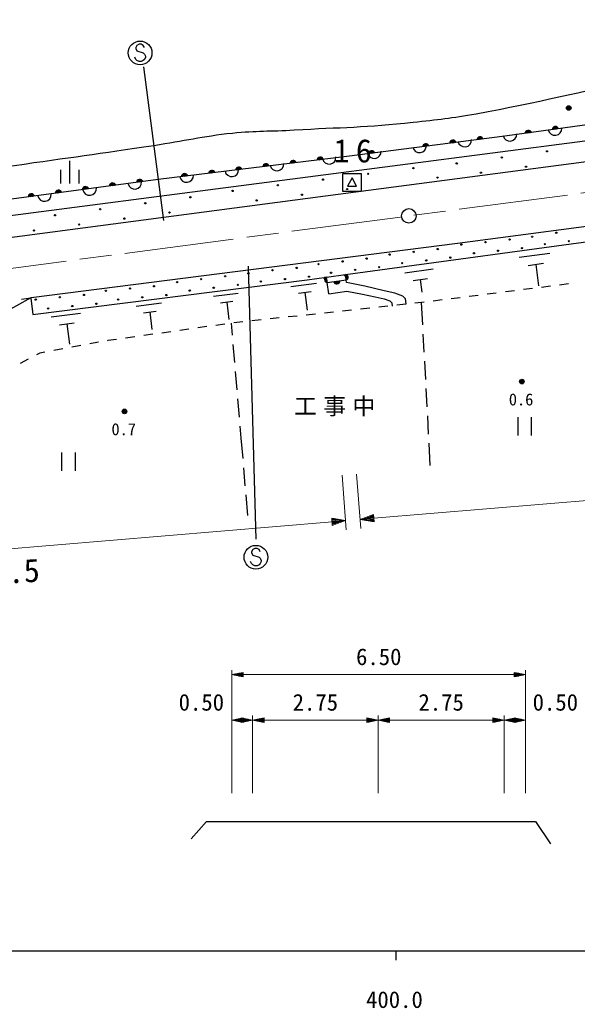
# Model space of a CAD drawing. Units: millimetres, scale not verified. Extents: x 40000 to 680000, y 20000 to 380000.
# Drawn here: x 426705 to 487914, y 198715 to 307213 of the extents above; entities that cross this region are included whole.
import ezdxf
from ezdxf.enums import TextEntityAlignment as Align

# ---------------------------------------------------------------- set-up
doc = ezdxf.new("R2010")
doc.units = ezdxf.units.MM
doc.header["$LTSCALE"] = 1000
doc.linetypes.add('CHAIN', pattern=[18.5, 12, -1.5, 3.5, -1.5])
for name, color, linetype, lineweight in [('M-BGD', 7, 'Continuous', 25), ('M-BMK', 2, 'CHAIN', 13), ('M-BMK-SRVR', 3, 'Continuous', 25), ('M-STR-HTXT', 7, 'Continuous', 13), ('M-STR-STRC', 7, 'Continuous', 25), ('M-TTL-BAND', 7, 'Continuous', 25)]:
    doc.layers.add(name, color=color, linetype=linetype, lineweight=lineweight)
doc.styles.add('ＭＳ ゴシック', font='')
doc.styles.get('ＭＳ ゴシック').set_extended_font_data('MS Gothic')

msp = doc.modelspace()

# ---------------------------------------------------------------- linework, layer by layer
at = {"layer": 'M-BGD'}
for p, q in [((432176, 291728), (432176, 289228)), ((431176, 290728), (431176, 289228)), ((433176, 290728), (433176, 289228)), ((481546, 281148), (484902, 281598)), ((482520, 280254), (484198, 280479)), ((483359, 280366), (483675, 278017)), ((460396, 278973), (460149, 278940)), ((460396, 278973), (462477, 279254)), ((460472, 278378), (460396, 278973)), ((462553, 278659), (462477, 279254)), ((468985, 279437), (472113, 279858)), ((456485, 277940), (459281, 278316)), ((460472, 278378), (462553, 278659)), ((460630, 277138), (460472, 278378)), ((462588, 278385), (462553, 278659)), ((469893, 278604), (471457, 278814)), ((470675, 278709), (470863, 277316)), ((484980, 277969), (483988, 277843)), ((486964, 278221), (485972, 278095)), ((447975, 276865), (450682, 277208)), ((457297, 277195), (458695, 277383)), ((457996, 277289), (458259, 275332)), ((460630, 277138), (462612, 277406)), ((475060, 276708), (474068, 276582)), ((477044, 276960), (476052, 276834)), ((479028, 277213), (478036, 277086)), ((481012, 277465), (480020, 277339)), ((482996, 277717), (482004, 277591)), ((427931, 276644), (426897, 276504)), ((427931, 276644), (428158, 274858)), ((439502, 275791), (442250, 276140)), ((448755, 276139), (450108, 276310)), ((449431, 276224), (449672, 274329)), ((467116, 275769), (466121, 275662)), ((467617, 275790), (467577, 276094)), ((469104, 275984), (468110, 275877)), ((469030, 276609), (469104, 275984)), ((470831, 276171), (470098, 276092)), ((471092, 276204), (470831, 276171)), ((470961, 273719), (470831, 276171)), ((473076, 276456), (472084, 276330)), ((430147, 274606), (433360, 275013)), ((440293, 275054), (441668, 275228)), ((440980, 275141), (441224, 273217)), ((457174, 274695), (456179, 274588)), ((459162, 274910), (458168, 274802)), ((461150, 275125), (460156, 275017)), ((463139, 275340), (462145, 275232)), ((465127, 275554), (464133, 275447)), ((431072, 273744), (432679, 273948)), ((431876, 273846), (432161, 271597)), ((447242, 273532), (446252, 273392)), ((449223, 273813), (448233, 273672)), ((449914, 273910), (450027, 272578)), ((451208, 274050), (450214, 273943)), ((453197, 274265), (452202, 274158)), ((455185, 274480), (454191, 274373)), ((439322, 272409), (438332, 272269)), ((441302, 272690), (440312, 272550)), ((443282, 272971), (442292, 272830)), ((445262, 273251), (444272, 273111)), ((471121, 270723), (471015, 272720)), ((433400, 271449), (432417, 271269)), ((435368, 271808), (434384, 271628)), ((436369, 271991), (436351, 271988)), ((437341, 272129), (436369, 271991)), ((450112, 271581), (450282, 269589)), ((428907, 270628), (428526, 270424)), ((429465, 270730), (428907, 270628)), ((431433, 271089), (430449, 270909)), ((427643, 269953), (426761, 269483)), ((471280, 267727), (471174, 269725)), ((450367, 268592), (450537, 266599)), ((471439, 264732), (471333, 266729)), ((450622, 265603), (450792, 263610)), ((471598, 261736), (471492, 263733)), ((450876, 262614), (450990, 261281)), ((481374, 263582), (481374, 261582)), ((482874, 263582), (482874, 261582)), ((450990, 261281), (451180, 259040)), ((471782, 258285), (471652, 260737)), ((431287, 259707), (431287, 257707)), ((432787, 259707), (432787, 257707)), ((451264, 258044), (451433, 256051)), ((451518, 255055), (451708, 252814))]:
    msp.add_line(p, q, dxfattribs=at)
for points in [[(567920, 306308), (555411, 304560), (535175, 301959), (528789, 301080), (508867, 298416), (479976, 294424), (462601, 292191), (441890, 289670), (417026, 286334), (404666, 284665), (400217, 284167)], [(568099, 304505), (555661, 302745), (509031, 296532), (458335, 289954), (417184, 284578), (400411, 282278)], [(400477, 279987), (422202, 282862), (465005, 288495), (503943, 293617), (537041, 297797), (555985, 300470), (568469, 302263)], [(395575, 267111), (407846, 268905), (413945, 270161), (418466, 271453), (427974, 276727), (474760, 282683), (569430, 295186)], [(462477, 279254), (493187, 283406), (530735, 288283), (564913, 292718), (569601, 293298)], [(428158, 274858), (458256, 278684), (460396, 278973)], [(469030, 276609), (468756, 276890), (467879, 277191), (466703, 277472), (464607, 277985), (462588, 278385)], [(462612, 277406), (464354, 277109), (465730, 276808), (466717, 276588), (467323, 276349), (467577, 276094)], [(445508, 217312), (447195, 219229), (483327, 219229), (484996, 216761)]]:
    msp.add_lwpolyline(points, dxfattribs=at)
for centre, radius in [((486981, 297528), 250), ((486981, 297528), 204), ((486981, 297528), 159), ((486981, 297528), 114), ((486981, 297528), 68.2), ((486981, 297528), 22.7), ((479640, 292109), 70), ((484596, 292770), 70), ((469921, 290922), 70), ((474684, 291448), 70), ((482298, 291089), 70), ((459999, 289675), 70), ((464960, 290298), 70), ((472571, 289883), 70), ((477342, 290429), 70), ((455038, 289051), 70), ((462649, 288635), 70), ((445444, 287728), 70), ((450077, 288427), 70), ((457688, 288011), 70), ((435530, 286416), 70), ((440487, 287072), 70), ((452727, 287388), 70), ((430574, 285760), 70), ((438188, 285394), 70), ((443144, 286050), 70), ((433231, 284738), 70), ((428274, 284081), 70), ((482967, 283405), 70), ((485609, 283838), 70), ((472600, 282046), 70), ((475200, 282540), 70), ((477846, 282817), 70), ((480489, 283093), 70), ((481857, 282139), 70), ((484352, 282585), 70), ((486993, 282908), 70), ((464791, 280999), 70), ((467316, 281439), 70), ((469960, 281743), 70), ((473978, 281106), 70), ((476568, 281586), 70), ((479214, 281862), 70), ((457099, 279979), 70), ((459508, 280390), 70), ((462151, 280695), 70), ((466169, 280058), 70), ((468694, 280499), 70), ((471338, 280802), 70), ((449263, 279054), 70), ((451807, 279371), 70), ((454455, 279715), 70), ((458463, 279018), 70), ((460162, 278840), 50), ((460886, 279450), 70), ((462392, 279142), 50), ((463529, 279755), 70), ((438800, 277716), 70), ((441446, 277964), 70), ((443983, 278421), 70), ((446625, 278738), 70), ((448007, 277804), 70), ((450646, 278120), 70), ((453171, 278490), 70), ((455818, 278754), 70), ((431109, 276756), 70), ((433755, 277009), 70), ((436150, 277468), 70), ((440157, 276747), 70), ((442803, 276995), 70), ((445365, 277487), 70), ((428460, 276502), 70), ((429820, 275536), 70), ((432469, 275789), 70), ((435114, 276043), 70), ((437508, 276499), 70), ((481837, 267498), 250), ((481837, 267498), 204), ((481837, 267498), 159), ((481837, 267498), 114), ((481837, 267498), 68.2), ((481837, 267498), 22.7), ((438208, 264226), 250), ((438208, 264226), 204), ((438208, 264226), 159), ((438208, 264226), 114), ((438208, 264226), 68.2), ((438208, 264226), 22.7)]:
    msp.add_circle(centre, radius, dxfattribs=at)
for centre, radius, start, end in [((485475, 295279), 752, 191.22218, 3.32245), ((485514, 295135), 354, 16.66336, 179.06854), ((485514, 295135), 283, 18.8874, 176.8445), ((485514, 295135), 212, 22.63373, 173.09818), ((485514, 295135), 142, 30.34546, 165.38645), ((485514, 295135), 100, 40.66312, 155.06879), ((475555, 294013), 752, 191.22218, 3.32245), ((477246, 294019), 354, 16.12257, 178.52775), ((477246, 294019), 283, 18.34661, 176.30371), ((477246, 294019), 212, 22.09294, 172.55738), ((477246, 294019), 142, 29.80467, 164.84565), ((477246, 294019), 100, 40.12233, 154.52799), ((480515, 294646), 752, 191.22218, 3.32245), ((482542, 294724), 354, 16.66336, 179.06854), ((482542, 294724), 283, 18.8874, 176.8445), ((482542, 294724), 212, 22.63373, 173.09818), ((482542, 294724), 142, 30.34546, 165.38645), ((482542, 294724), 100, 40.66312, 155.06879), ((470595, 293380), 752, 191.22218, 3.32245), ((471295, 293254), 354, 16.12257, 178.52775), ((471295, 293254), 283, 18.34661, 176.30371), ((471295, 293254), 212, 22.09294, 172.55738), ((471295, 293254), 142, 29.80467, 164.84565), ((471295, 293254), 100, 40.12233, 154.52799), ((474271, 293636), 354, 16.12257, 178.52775), ((474271, 293636), 283, 18.34661, 176.30371), ((474271, 293636), 212, 22.09294, 172.55738), ((474271, 293636), 142, 29.80467, 164.84565), ((474271, 293636), 100, 40.12233, 154.52799), ((459697, 291783), 354, 15.73606, 178.14123), ((459697, 291783), 283, 17.96009, 175.91719), ((459697, 291783), 212, 21.70642, 172.17087), ((459697, 291783), 142, 29.41815, 164.45914), ((459697, 291783), 100, 39.73581, 154.14148), ((460676, 292114), 752, 191.22218, 3.32245), ((465636, 292747), 752, 191.22218, 3.32245), ((465344, 292489), 354, 16.12257, 178.52775), ((465344, 292489), 283, 18.34661, 176.30371), ((465344, 292489), 212, 22.09294, 172.55738), ((465344, 292489), 142, 29.80467, 164.84565), ((465344, 292489), 100, 40.12233, 154.52799), ((449979, 290752), 752, 191.20293, 3.30319), ((450763, 290696), 354, 15.73606, 178.14123), ((450763, 290696), 283, 17.96009, 175.91719), ((450763, 290696), 212, 21.70642, 172.17087), ((450763, 290696), 142, 29.41815, 164.45914), ((450763, 290696), 100, 39.73581, 154.14148), ((453741, 291058), 354, 15.73606, 178.14123), ((453741, 291058), 283, 17.96009, 175.91719), ((453741, 291058), 212, 21.70642, 172.17087), ((453741, 291058), 142, 29.41815, 164.45914), ((453741, 291058), 100, 39.73581, 154.14148), ((454939, 291383), 752, 191.20293, 3.30319), ((456719, 291420), 354, 15.73606, 178.14123), ((456719, 291420), 283, 17.96009, 175.91719), ((456719, 291420), 212, 21.70642, 172.17087), ((456719, 291420), 142, 29.41815, 164.45914), ((456719, 291420), 100, 39.73581, 154.14148), ((439872, 289345), 354, 16.44079, 178.84597), ((445019, 290121), 752, 191.20293, 3.30319), ((444807, 289971), 354, 15.73606, 178.14123), ((444807, 289971), 283, 17.96009, 175.91719), ((444807, 289971), 212, 21.70642, 172.17087), ((444807, 289971), 142, 29.41815, 164.45914), ((444807, 289971), 100, 39.73581, 154.14148), ((447785, 290333), 354, 15.73606, 178.14123), ((447785, 290333), 283, 17.96009, 175.91719), ((447785, 290333), 212, 21.70642, 172.17087), ((447785, 290333), 142, 29.41815, 164.45914), ((447785, 290333), 100, 39.73581, 154.14148), ((433925, 288547), 354, 16.44079, 178.84597), ((434372, 288702), 752, 191.68118, 3.78144), ((433925, 288547), 283, 18.66483, 176.62193), ((433925, 288547), 212, 22.41115, 172.8756), ((433925, 288547), 142, 30.12288, 165.16387), ((433925, 288547), 100, 40.44055, 154.84621), ((436899, 288946), 354, 16.44079, 178.84597), ((436899, 288946), 283, 18.66483, 176.62193), ((436899, 288946), 212, 22.41115, 172.8756), ((436899, 288946), 142, 30.12288, 165.16387), ((436899, 288946), 100, 40.44055, 154.84621), ((439327, 289375), 752, 191.68118, 3.78144), ((439872, 289345), 283, 18.66483, 176.62193), ((439872, 289345), 212, 22.41115, 172.8756), ((439872, 289345), 142, 30.12288, 165.16387), ((439872, 289345), 100, 40.44055, 154.84621), ((427979, 287749), 354, 16.44079, 178.84597), ((427979, 287749), 283, 18.66483, 176.62193), ((427979, 287749), 212, 22.41115, 172.8756), ((427979, 287749), 142, 30.12288, 165.16387), ((427979, 287749), 100, 40.44055, 154.84621), ((429418, 288030), 752, 191.68118, 3.78144), ((430952, 288148), 354, 16.44079, 178.84597), ((430952, 288148), 283, 18.66483, 176.62193), ((430952, 288148), 212, 22.41115, 172.8756), ((430952, 288148), 142, 30.12288, 165.16387), ((430952, 288148), 100, 40.44055, 154.84621), ((460480, 278682), 303, 105.99213, 268.39731), ((460480, 278682), 242, 108.21617, 266.17327), ((460480, 278682), 182, 111.9625, 262.42695), ((462469, 278950), 303, 286.09093, 88.49611), ((462469, 278950), 242, 288.31497, 86.27207), ((462469, 278950), 182, 292.06129, 82.52574), ((462469, 278950), 121, 299.77302, 74.81401), ((462469, 278950), 85.4, 310.09069, 64.49635), ((460480, 278682), 121, 119.67423, 254.71522), ((460480, 278682), 85.4, 129.99189, 244.39756), ((461505, 278572), 354, 196.87198, 359.27715), ((461505, 278572), 283, 199.09602, 357.05312), ((461505, 278572), 212, 202.84234, 353.30679), ((461505, 278572), 142, 210.55407, 345.59506), ((461505, 278572), 100, 220.87173, 335.2774)]:
    msp.add_arc(centre, radius, start, end, dxfattribs=at)
for points, knots in [([(368024, 304892), (371363, 304630), (372360, 304649), (375142, 304603), (383301, 304467), (387850, 305409), (395970, 306211), (396599, 306273), (396952, 306300), (397579, 306381), (403641, 307160), (406999, 307891), (413073, 308582), (420272, 309401), (424335, 309587), (431530, 310445), (440178, 311475), (444985, 312343), (453628, 313408), (458449, 314002), (461160, 314243), (465989, 314763), (471637, 315371), (474822, 315525), (480451, 316283), (486730, 317129), (490209, 317854), (496469, 318827), (499940, 319366), (501874, 319742), (505359, 320181), (508063, 320522), (509600, 320504), (512302, 320859), (518415, 321661), (521785, 322471), (527881, 323399), (534913, 324469), (538869, 324957), (545915, 325939), (548560, 326307), (550044, 326492), (552688, 326870), (556181, 327370), (558111, 327876), (561627, 328168), (562883, 328273), (563313, 328319), (564847, 328384)], [0, 0, 0, 0, 1, 1, 1, 2, 2, 2, 3, 3, 3, 4, 4, 4, 5, 5, 5, 6, 6, 6, 7, 7, 7, 8, 8, 8, 9, 9, 9, 10, 10, 10, 11, 11, 11, 12, 12, 12, 13, 13, 13, 14, 14, 14, 15, 15, 15, 16, 16, 16, 16]), ([(368137, 285257), (369504, 285134), (369928, 285127), (371078, 285129), (373039, 285133), (374121, 285447), (376073, 285637), (380272, 286046), (382624, 286277), (386826, 286653), (391982, 287115), (394870, 287385), (400034, 287754), (400728, 287804), (401119, 287782), (401812, 287839), (404826, 288085), (406527, 288144), (409517, 288601), (412306, 289027), (413842, 289428), (416629, 289871), (420324, 290457), (422408, 290695), (426111, 291225), (432097, 292083), (435456, 292526), (441436, 293427), (444812, 293935), (446676, 294428), (450072, 294781), (452707, 295055), (454201, 294963), (456845, 295120), (461940, 295422), (464813, 295395), (469884, 295967), (472603, 296273), (474133, 296416), (476827, 296898), (483939, 298170), (487838, 299323), (494945, 300623), (500176, 301581), (503144, 301898), (508407, 302655), (513070, 303326), (515682, 303710), (520357, 304282), (528273, 305251), (532735, 305540), (540665, 306381), (545793, 306924), (548698, 306996), (553789, 307820), (554288, 307901), (554562, 307980), (555059, 308074), (557724, 308579), (559243, 308714), (561917, 309175), (563374, 309426), (564170, 309704), (565642, 309852), (566335, 309922), (566581, 309949), (567421, 309980)], [0, 0, 0, 0, 1, 1, 1, 2, 2, 2, 3, 3, 3, 4, 4, 4, 5, 5, 5, 6, 6, 6, 7, 7, 7, 8, 8, 8, 9, 9, 9, 10, 10, 10, 11, 11, 11, 12, 12, 12, 13, 13, 13, 14, 14, 14, 15, 15, 15, 16, 16, 16, 17, 17, 17, 18, 18, 18, 19, 19, 19, 20, 20, 20, 21, 21, 21, 22, 22, 22, 22])]:
    msp.add_open_spline(points, degree=3, knots=knots, dxfattribs=at)
at = {"layer": 'M-BMK'}
msp.add_line((401571, 276740), (556472, 297159), dxfattribs=at)
at = {"layer": 'M-BMK-SRVR'}
for p, q in [((462184, 288347), (462184, 290347)), ((462184, 290347), (464184, 290347)), ((463184, 289847), (462684, 288947)), ((463684, 288947), (463184, 289847)), ((464184, 290347), (464184, 288347)), ((462684, 288947), (463684, 288947)), ((464184, 288347), (462184, 288347))]:
    msp.add_line(p, q, dxfattribs=at)
msp.add_circle((469425, 285685), 800, dxfattribs=at)
at = {"layer": 'M-STR-HTXT'}
for p, q in [((552550, 259771), (465572, 252493)), ((462099, 257223), (462560, 251241)), ((463694, 257346), (464155, 251364)), ((464078, 252366), (465539, 252892)), ((465247, 252786), (465546, 252811)), ((465606, 252091), (465539, 252892)), ((460988, 252113), (377777, 245157)), ((462483, 252238), (460955, 252513)), ((460955, 252513), (461022, 251712)), ((461260, 252458), (460961, 252433)), ((460968, 252353), (461566, 252403)), ((461872, 252348), (460975, 252273)), ((460981, 252193), (462177, 252293)), ((462483, 252238), (460988, 252113)), ((460995, 252033), (462191, 252133)), ((461898, 252028), (461002, 251953)), ((461008, 251873), (461606, 251923)), ((461314, 251818), (461015, 251792)), ((462483, 252238), (461022, 251712)), ((464078, 252366), (465573, 252491)), ((464078, 252366), (465606, 252091)), ((465566, 252571), (464370, 252471)), ((465579, 252411), (464383, 252311)), ((464662, 252576), (465559, 252651)), ((464689, 252256), (465586, 252331)), ((465552, 252731), (464955, 252681)), ((465593, 252251), (464995, 252201)), ((465300, 252146), (465599, 252171)), ((450000, 222330), (450000, 235830)), ((450000, 235330), (451250, 235580)), ((451250, 235480), (450750, 235480)), ((451000, 235530), (451250, 235530)), ((451250, 235080), (451250, 235580)), ((482244, 235330), (480994, 235580)), ((480994, 235580), (480994, 235080)), ((481244, 235530), (480994, 235530)), ((480994, 235480), (481494, 235480)), ((482244, 222330), (482244, 235830)), ((450000, 235330), (451250, 235080)), ((450000, 235330), (451250, 235330)), ((451250, 235380), (450250, 235380)), ((451250, 235280), (450250, 235280)), ((450500, 235430), (451250, 235430)), ((450500, 235230), (451250, 235230)), ((451250, 235180), (450750, 235180)), ((451000, 235130), (451250, 235130)), ((451250, 235330), (452273, 235330)), ((452273, 235330), (466051, 235330)), ((466051, 235330), (479901, 235330)), ((479901, 235330), (480994, 235330)), ((481744, 235430), (480994, 235430)), ((480994, 235380), (481994, 235380)), ((482244, 235330), (480994, 235080)), ((482244, 235330), (480994, 235330)), ((480994, 235280), (481994, 235280)), ((481744, 235230), (480994, 235230)), ((480994, 235180), (481494, 235180)), ((481244, 235130), (480994, 235130)), ((450000, 230330), (451250, 230580)), ((450000, 230330), (451250, 230080)), ((450000, 230330), (451250, 230330)), ((451250, 230380), (450250, 230380)), ((451250, 230280), (450250, 230280)), ((450500, 230430), (451250, 230430)), ((450500, 230230), (451250, 230230)), ((451250, 230480), (450750, 230480)), ((451250, 230180), (450750, 230180)), ((451000, 230530), (451250, 230530)), ((451000, 230130), (451250, 230130)), ((452273, 230330), (451023, 230580)), ((451023, 230580), (451023, 230080)), ((451273, 230530), (451023, 230530)), ((451023, 230480), (451523, 230480)), ((451773, 230430), (451023, 230430)), ((451023, 230380), (452023, 230380)), ((452273, 230330), (451023, 230080)), ((452273, 230330), (451023, 230330)), ((451023, 230280), (452023, 230280)), ((451773, 230230), (451023, 230230)), ((451023, 230180), (451523, 230180)), ((451273, 230130), (451023, 230130)), ((451250, 230080), (451250, 230580)), ((452273, 222330), (452273, 230830)), ((452273, 230330), (453523, 230580)), ((452273, 230330), (453523, 230080)), ((452273, 230330), (453523, 230330)), ((453523, 230380), (452523, 230380)), ((453523, 230280), (452523, 230280)), ((452773, 230430), (453523, 230430)), ((452773, 230230), (453523, 230230)), ((453523, 230480), (453023, 230480)), ((453523, 230180), (453023, 230180)), ((453273, 230530), (453523, 230530)), ((453273, 230130), (453523, 230130)), ((453523, 230080), (453523, 230580)), ((453523, 230330), (464801, 230330)), ((466051, 230330), (464801, 230580)), ((464801, 230580), (464801, 230080)), ((465051, 230530), (464801, 230530)), ((464801, 230480), (465301, 230480)), ((465551, 230430), (464801, 230430)), ((464801, 230380), (465801, 230380)), ((466051, 230330), (464801, 230080)), ((466051, 230330), (464801, 230330)), ((464801, 230280), (465801, 230280)), ((465551, 230230), (464801, 230230)), ((464801, 230180), (465301, 230180)), ((465051, 230130), (464801, 230130)), ((466051, 222330), (466051, 230830)), ((466051, 230330), (467301, 230580)), ((466051, 230330), (467301, 230080)), ((466051, 230330), (467301, 230330)), ((467301, 230380), (466301, 230380)), ((467301, 230280), (466301, 230280)), ((466551, 230430), (467301, 230430)), ((466551, 230230), (467301, 230230)), ((467301, 230480), (466801, 230480)), ((467301, 230180), (466801, 230180)), ((467051, 230530), (467301, 230530)), ((467051, 230130), (467301, 230130)), ((467301, 230080), (467301, 230580)), ((467301, 230330), (478651, 230330)), ((479901, 230330), (478651, 230580)), ((478651, 230580), (478651, 230080)), ((478901, 230530), (478651, 230530)), ((478651, 230480), (479151, 230480)), ((479401, 230430), (478651, 230430)), ((478651, 230380), (479651, 230380)), ((479901, 230330), (478651, 230080)), ((479901, 230330), (478651, 230330)), ((478651, 230280), (479651, 230280)), ((479401, 230230), (478651, 230230)), ((478651, 230180), (479151, 230180)), ((478901, 230130), (478651, 230130)), ((479901, 222330), (479901, 230830)), ((479901, 230330), (481151, 230580)), ((479901, 230330), (481151, 230080)), ((479901, 230330), (481151, 230330)), ((481151, 230380), (480151, 230380)), ((481151, 230280), (480151, 230280)), ((480401, 230430), (481151, 230430)), ((480401, 230230), (481151, 230230)), ((481151, 230480), (480651, 230480)), ((481151, 230180), (480651, 230180)), ((480901, 230530), (481151, 230530)), ((480901, 230130), (481151, 230130)), ((482244, 230330), (480994, 230580)), ((480994, 230580), (480994, 230080)), ((481244, 230530), (480994, 230530)), ((480994, 230480), (481494, 230480)), ((481744, 230430), (480994, 230430)), ((480994, 230380), (481994, 230380)), ((482244, 230330), (480994, 230080)), ((482244, 230330), (480994, 230330)), ((480994, 230280), (481994, 230280)), ((481744, 230230), (480994, 230230)), ((480994, 230180), (481494, 230180)), ((481244, 230130), (480994, 230130)), ((481151, 230080), (481151, 230580))]:
    msp.add_line(p, q, dxfattribs=at)
at = {"layer": 'M-STR-STRC'}
for p, q in [((439562, 304401), (439444, 304164)), ((439444, 304164), (439444, 304046)), ((439444, 304046), (439562, 303810)), ((439799, 304519), (439562, 304401)), ((439562, 303810), (440272, 303573)), ((440035, 304519), (439799, 304519)), ((440272, 304401), (440035, 304519)), ((440390, 304164), (440272, 304401)), ((439444, 302864), (439326, 303101)), ((439562, 302746), (439444, 302864)), ((439799, 302628), (439562, 302746)), ((440272, 302746), (440035, 302628)), ((440272, 303573), (440390, 303455)), ((440390, 302864), (440272, 302746)), ((440390, 303455), (440508, 303219)), ((440508, 303101), (440390, 302864)), ((440508, 303219), (440508, 303101)), ((440035, 302628), (439799, 302628)), ((440276, 302031), (442500, 285167)), ((451788, 280180), (452608, 250192)), ((452281, 249050), (452163, 248814)), ((452163, 248814), (452163, 248696)), ((452163, 248696), (452281, 248459)), ((452517, 249168), (452281, 249050)), ((452754, 249168), (452517, 249168)), ((452990, 249050), (452754, 249168)), ((453108, 248814), (452990, 249050)), ((452163, 247514), (452044, 247750)), ((452281, 247396), (452163, 247514)), ((452281, 248459), (452990, 248223)), ((452517, 247277), (452281, 247396)), ((452990, 247396), (452754, 247277)), ((452990, 248223), (453108, 248105)), ((453108, 247514), (452990, 247396)), ((453108, 248105), (453226, 247868)), ((453226, 247750), (453108, 247514)), ((453226, 247868), (453226, 247750)), ((452754, 247277), (452517, 247277))]:
    msp.add_line(p, q, dxfattribs=at)
for centre in [(439917, 303573), (452635, 248223)]:
    msp.add_circle(centre, 1300, dxfattribs=at)
at = {"layer": 'M-TTL-BAND'}
for p, q in [((40000, 205000), (579000, 205000)), ((468000, 205000), (468000, 204000))]:
    msp.add_line(p, q, dxfattribs=at)

# ---------------------------------------------------------------- texts
at = {"layer": 'M-BGD', "style": 'ＭＳ ゴシック'}
for s, p in [('0.6', (480402, 264484)), ('0.7', (436773, 261212))]:
    msp.add_text(s, height=1320, dxfattribs=at).set_placement(p, align=Align.BOTTOM_LEFT)
for s, insert, char_height, attachment_point in [('\\T1.4;16', (461164, 291509), 2566, 7), ('\\T1.28;工事中', (461628, 263685), 1833, 8)]:
    msp.add_mtext(s, dxfattribs=dict(at, insert=insert, char_height=char_height, attachment_point=attachment_point))
at = {"layer": 'M-STR-HTXT', "style": 'ＭＳ ゴシック'}
msp.add_text('L=86.5', height=2566, rotation=3.262, dxfattribs=at).set_placement((423777, 244472), align=Align.BOTTOM_CENTER)
for s, p in [('6.50', (466122, 235830)), ('0.50', (446644, 230830)), ('2.75', (459162, 230830)), ('2.75', (472976, 230830)), ('0.50', (485511, 230830))]:
    msp.add_text(s, height=1833, dxfattribs=at).set_placement(p, align=Align.BOTTOM_CENTER)
at = {"layer": 'M-TTL-BAND', "style": 'ＭＳ ゴシック'}
msp.add_text('400.0', height=1833, dxfattribs=at).set_placement((467844, 198195), align=Align.BOTTOM_CENTER)

doc.saveas('drawing.dxf')
